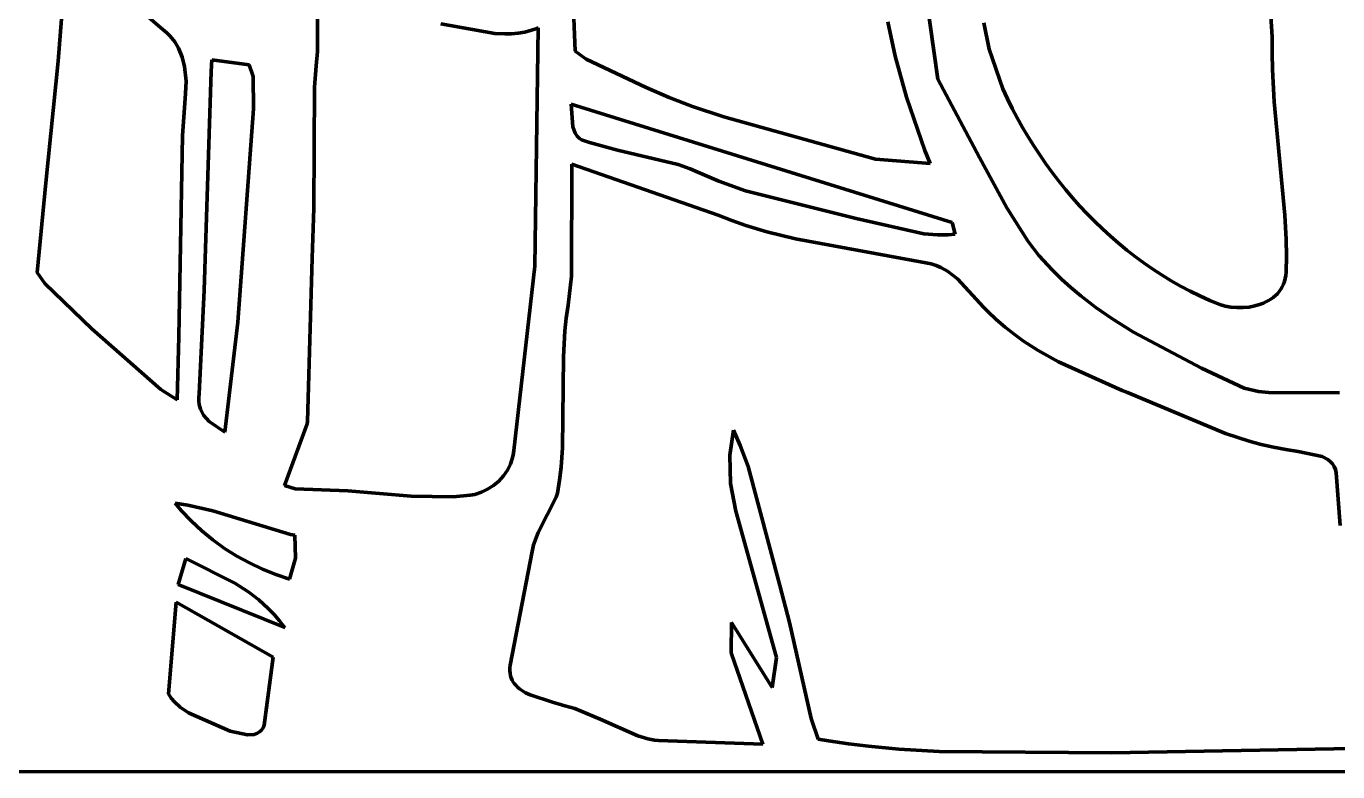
# Model space of a CAD drawing. Header units: millimetres. Extents: x 0 to 10.1, y 0 to 14.2.
# Drawn here: x 2.887 to 5.44, y 0 to 1.452 of the extents above; entities that cross this region are included whole.
import ezdxf

# ---------------------------------------------------------------- set-up
doc = ezdxf.new("R2010")
doc.units = ezdxf.units.MM
doc.layers.add('color#010101ff', color=7, linetype='CONTINUOUS', lineweight=100)
doc.layers.add('color#ffffffff', color=7, linetype='CONTINUOUS', lineweight=100)

msp = doc.modelspace()

# ---------------------------------------------------------------- linework, layer by layer
at = {"layer": 'color#010101ff'}
for p, q in [((3.4545, 1.6132), (3.4542, 1.4023)), ((2.9669, 1.6054), (2.9494, 1.3836)), ((3.1534, 1.4453), (2.9669, 1.6054)), ((3.9489, 1.571), (3.9556, 1.403)), ((4.638, 1.5144), (4.6617, 1.3485)), ((3.7992, 1.4377), (3.6944, 1.4565)), ((4.5783, 1.393), (4.5638, 1.46)), ((4.7613, 1.4072), (4.7506, 1.4585)), ((5.3095, 1.471), (5.3122, 1.4308)), ((3.1609, 1.439), (3.1534, 1.4453)), ((3.1677, 1.4321), (3.1609, 1.439)), ((3.1765, 1.4209), (3.1677, 1.4321)), ((3.8189, 1.4365), (3.7992, 1.4377)), ((3.8319, 1.4367), (3.8189, 1.4365)), ((3.845, 1.4379), (3.8319, 1.4367)), ((3.8579, 1.4401), (3.845, 1.4379)), ((3.8644, 1.4417), (3.8579, 1.4401)), ((3.8708, 1.4436), (3.8644, 1.4417)), ((3.8772, 1.4459), (3.8708, 1.4436)), ((3.8835, 1.4485), (3.8772, 1.4459)), ((3.8773, 0.9845), (3.8835, 1.4485)), ((5.3122, 1.4308), (5.3118, 1.3991)), ((3.1836, 1.4088), (3.1765, 1.4209)), ((3.1909, 1.3914), (3.1836, 1.4088)), ((4.7881, 1.3294), (4.7613, 1.4072)), ((2.9494, 1.3836), (2.9252, 1.1465)), ((3.1956, 1.3729), (3.1909, 1.3914)), ((3.2486, 1.386), (3.2471, 1.3636)), ((3.321, 1.3766), (3.2486, 1.386)), ((3.4542, 1.4023), (3.4513, 1.3747)), ((3.9556, 1.403), (3.9772, 1.3872)), ((3.9772, 1.3872), (4.0941, 1.3323)), ((4.6004, 1.3135), (4.5783, 1.393)), ((5.3118, 1.3991), (5.3124, 1.3674)), ((3.1984, 1.3443), (3.1956, 1.3729)), ((3.2471, 1.3636), (3.2333, 0.9375)), ((3.3291, 1.354), (3.321, 1.3766)), ((3.3299, 1.2909), (3.3291, 1.354)), ((3.4513, 1.3747), (3.4482, 1.3332)), ((5.3124, 1.3674), (5.316, 1.3043)), ((3.1972, 1.3204), (3.1984, 1.3443)), ((3.4482, 1.3332), (3.4469, 1.0974)), ((4.0941, 1.3323), (4.1089, 1.3256)), ((4.6617, 1.3485), (4.7422, 1.1963)), ((4.797, 1.3104), (4.7881, 1.3294)), ((3.1913, 1.2383), (3.1972, 1.3204)), ((4.1089, 1.3256), (4.1386, 1.3129)), ((4.1386, 1.3129), (4.1838, 1.2955)), ((4.6362, 1.2097), (4.6004, 1.3135)), ((4.8063, 1.2916), (4.797, 1.3104)), ((5.316, 1.3043), (5.3365, 1.0834)), ((3.2994, 0.8752), (3.3299, 1.2909)), ((3.9481, 1.3), (3.9513, 1.2554)), ((4.6891, 1.0694), (3.9481, 1.3)), ((4.1838, 1.2955), (4.2449, 1.2749)), ((4.8161, 1.273), (4.8063, 1.2916)), ((3.9513, 1.2554), (3.9553, 1.2436)), ((4.2449, 1.2749), (4.5404, 1.1929)), ((4.8263, 1.2546), (4.8161, 1.273)), ((4.8369, 1.2364), (4.8263, 1.2546)), ((3.1842, 0.8473), (3.1913, 1.2383)), ((3.9553, 1.2436), (3.9596, 1.2374)), ((3.9596, 1.2374), (3.9634, 1.2338)), ((3.9634, 1.2338), (3.9681, 1.2306)), ((3.9681, 1.2306), (3.9834, 1.2252)), ((3.9834, 1.2252), (4.0381, 1.2106)), ((4.848, 1.2186), (4.8369, 1.2364)), ((4.0381, 1.2106), (4.1563, 1.1825)), ((4.6462, 1.1841), (4.6362, 1.2097)), ((4.8596, 1.2009), (4.848, 1.2186)), ((4.8715, 1.1836), (4.8596, 1.2009)), ((3.9494, 1.1828), (3.9482, 0.965)), ((4.2339, 1.0835), (3.9494, 1.1828)), ((4.1563, 1.1825), (4.1792, 1.1741)), ((4.1792, 1.1741), (4.1941, 1.1675)), ((4.5404, 1.1929), (4.6462, 1.1841)), ((4.7422, 1.1963), (4.7959, 1.0981)), ((4.8839, 1.1666), (4.8715, 1.1836)), ((4.1941, 1.1675), (4.2349, 1.1498)), ((4.2349, 1.1498), (4.2871, 1.1308)), ((4.8967, 1.1498), (4.8839, 1.1666)), ((4.9099, 1.1334), (4.8967, 1.1498)), ((2.9252, 1.1465), (2.9086, 0.9724)), ((4.2871, 1.1308), (4.5026, 1.077)), ((4.9234, 1.1174), (4.9099, 1.1334)), ((4.7959, 1.0981), (4.837, 1.0325)), ((4.9374, 1.1017), (4.9234, 1.1174)), ((4.9518, 1.0863), (4.9374, 1.1017)), ((3.4469, 1.0974), (3.4439, 1.0003)), ((4.2607, 1.0731), (4.2339, 1.0835)), ((4.2878, 1.0638), (4.2607, 1.0731)), ((4.5026, 1.077), (4.6343, 1.0477)), ((4.9666, 1.0714), (4.9518, 1.0863)), ((5.3365, 1.0834), (5.339, 1.0361)), ((4.3289, 1.0514), (4.2878, 1.0638)), ((4.3844, 1.0376), (4.3289, 1.0514)), ((4.6343, 1.0477), (4.661, 1.0455)), ((4.6813, 1.0457), (4.6949, 1.047)), ((4.6949, 1.047), (4.6891, 1.0694)), ((4.9817, 1.0568), (4.9666, 1.0714)), ((4.9972, 1.0427), (4.9817, 1.0568)), ((4.6381, 0.9911), (4.3844, 1.0376)), ((4.661, 1.0455), (4.6813, 1.0457)), ((4.837, 1.0325), (4.8581, 1.0054)), ((5.0131, 1.0289), (4.9972, 1.0427)), ((5.0293, 1.0156), (5.0131, 1.0289)), ((5.339, 1.0361), (5.3396, 1.0044)), ((3.4439, 1.0003), (3.4348, 0.6819)), ((4.8581, 1.0054), (4.8755, 0.9862)), ((5.0459, 1.0028), (5.0293, 1.0156)), ((5.0628, 0.9904), (5.0459, 1.0028)), ((5.3396, 1.0044), (5.3392, 0.9728)), ((2.9086, 0.9724), (2.9234, 0.9505)), ((3.836, 0.6255), (3.8773, 0.9845)), ((4.6483, 0.9889), (4.6381, 0.9911)), ((4.658, 0.9859), (4.6483, 0.9889)), ((4.6671, 0.9819), (4.658, 0.9859)), ((4.68, 0.9746), (4.6671, 0.9819)), ((4.6995, 0.9595), (4.68, 0.9746)), ((4.8755, 0.9862), (4.8841, 0.977)), ((4.8841, 0.977), (4.9019, 0.9594)), ((5.0801, 0.9785), (5.0628, 0.9904)), ((5.0977, 0.9671), (5.0801, 0.9785)), ((5.3392, 0.9728), (5.3387, 0.9664)), ((2.9234, 0.9505), (3.0147, 0.8623)), ((3.9482, 0.965), (3.9419, 0.9085)), ((4.7508, 0.9042), (4.6995, 0.9595)), ((4.9019, 0.9594), (4.9203, 0.9426)), ((5.1156, 0.9561), (5.0977, 0.9671)), ((5.1339, 0.9458), (5.1156, 0.9561)), ((5.1525, 0.9359), (5.1339, 0.9458)), ((5.3341, 0.9492), (5.3317, 0.9441)), ((5.3361, 0.9546), (5.3341, 0.9492)), ((5.3376, 0.9603), (5.3361, 0.9546)), ((5.3387, 0.9664), (5.3376, 0.9603)), ((3.2333, 0.9375), (3.2239, 0.7358)), ((4.9203, 0.9426), (4.9394, 0.9265)), ((4.9394, 0.9265), (4.9691, 0.9037)), ((5.1713, 0.9266), (5.1525, 0.9359)), ((5.1905, 0.9178), (5.1713, 0.9266)), ((5.3096, 0.9203), (5.3049, 0.9174)), ((5.3141, 0.9235), (5.3096, 0.9203)), ((5.3183, 0.927), (5.3141, 0.9235)), ((5.3221, 0.9308), (5.3183, 0.927)), ((5.3257, 0.935), (5.3221, 0.9308)), ((5.3289, 0.9394), (5.3257, 0.935)), ((5.3317, 0.9441), (5.3289, 0.9394)), ((3.9419, 0.9085), (3.9383, 0.8834)), ((4.7587, 0.896), (4.7508, 0.9042)), ((4.7751, 0.8804), (4.7587, 0.896)), ((4.9691, 0.9037), (4.9998, 0.8824)), ((5.21, 0.9097), (5.1905, 0.9178)), ((5.2207, 0.9068), (5.21, 0.9097)), ((5.2319, 0.9048), (5.2207, 0.9068)), ((5.2435, 0.9038), (5.2319, 0.9048)), ((5.2553, 0.9038), (5.2435, 0.9038)), ((5.267, 0.9049), (5.2553, 0.9038)), ((5.2785, 0.9071), (5.267, 0.9049)), ((5.2896, 0.9103), (5.2785, 0.9071)), ((5.2949, 0.9124), (5.2896, 0.9103)), ((5.3, 0.9147), (5.2949, 0.9124)), ((5.3049, 0.9174), (5.3, 0.9147)), ((3.2736, 0.6613), (3.2994, 0.8752)), ((3.9383, 0.8834), (3.9358, 0.8582)), ((4.7923, 0.8656), (4.7751, 0.8804)), ((4.9998, 0.8824), (5.0422, 0.8559)), ((3.0147, 0.8623), (3.1495, 0.7443)), ((3.1808, 0.7239), (3.1842, 0.8473)), ((3.9358, 0.8582), (3.9331, 0.8077)), ((4.81, 0.8518), (4.7923, 0.8656)), ((4.8283, 0.8387), (4.81, 0.8518)), ((5.0422, 0.8559), (5.1746, 0.7857)), ((4.8568, 0.8205), (4.8283, 0.8387)), ((4.8962, 0.7984), (4.8568, 0.8205)), ((3.9331, 0.8077), (3.9311, 0.6306)), ((5.0199, 0.7425), (4.8962, 0.7984)), ((5.1746, 0.7857), (5.2578, 0.7472)), ((3.1495, 0.7443), (3.1808, 0.7239)), ((5.0303, 0.7382), (5.0199, 0.7425)), ((5.2578, 0.7472), (5.2857, 0.7401)), ((3.2239, 0.7358), (3.2229, 0.7286)), ((3.2229, 0.7286), (3.2229, 0.7217)), ((3.2229, 0.7217), (3.2238, 0.7151)), ((3.2238, 0.7151), (3.2265, 0.7057)), ((5.2213, 0.6589), (5.0303, 0.7382)), ((5.2857, 0.7401), (5.3051, 0.7383)), ((5.3051, 0.7383), (5.4428, 0.7375)), ((3.2265, 0.7057), (3.2325, 0.6944)), ((3.2325, 0.6944), (3.2431, 0.682)), ((3.2431, 0.682), (3.2736, 0.6613)), ((3.434, 0.6774), (3.3897, 0.5575)), ((3.4348, 0.6819), (3.434, 0.6774)), ((4.2563, 0.6162), (4.2638, 0.6651)), ((4.2638, 0.6651), (4.2769, 0.6351)), ((5.2674, 0.6437), (5.2213, 0.6589)), ((5.2908, 0.6373), (5.2674, 0.6437)), ((3.8326, 0.6076), (3.8347, 0.6164)), ((3.8347, 0.6164), (3.836, 0.6255)), ((3.9311, 0.6306), (3.9283, 0.5928)), ((4.2576, 0.5614), (4.2563, 0.6162)), ((4.2769, 0.6351), (4.292, 0.5942)), ((5.3144, 0.6317), (5.2908, 0.6373)), ((5.3384, 0.6272), (5.3144, 0.6317)), ((5.3626, 0.6237), (5.3384, 0.6272)), ((5.4095, 0.6138), (5.3626, 0.6237)), ((5.4205, 0.6079), (5.4095, 0.6138)), ((3.816, 0.5761), (3.8236, 0.5871)), ((3.8236, 0.5871), (3.8296, 0.5991)), ((3.8296, 0.5991), (3.8326, 0.6076)), ((3.9283, 0.5928), (3.9252, 0.5676)), ((4.292, 0.5942), (4.354, 0.3626)), ((5.4252, 0.6041), (5.4205, 0.6079)), ((5.4293, 0.5997), (5.4252, 0.6041)), ((5.4326, 0.5945), (5.4293, 0.5997)), ((5.4351, 0.5886), (5.4326, 0.5945)), ((5.436, 0.5853), (5.4351, 0.5886)), ((3.7966, 0.5574), (3.8069, 0.5661)), ((3.8069, 0.5661), (3.816, 0.5761)), ((3.9252, 0.5676), (3.921, 0.5426)), ((5.4366, 0.5818), (5.436, 0.5853)), ((5.4446, 0.4793), (5.4366, 0.5818)), ((3.3897, 0.5575), (3.4104, 0.5512)), ((3.4104, 0.5512), (3.513, 0.5467)), ((3.513, 0.5467), (3.6363, 0.5368)), ((3.6363, 0.5368), (3.7185, 0.5353)), ((3.7185, 0.5353), (3.7513, 0.5383)), ((3.7513, 0.5383), (3.7602, 0.5401)), ((3.7602, 0.5401), (3.7731, 0.5443)), ((3.7731, 0.5443), (3.7853, 0.5501)), ((3.7853, 0.5501), (3.7966, 0.5574)), ((3.921, 0.5426), (3.9185, 0.5344)), ((4.2685, 0.5075), (4.2576, 0.5614)), ((3.177, 0.5228), (3.1891, 0.5087)), ((3.2018, 0.5193), (3.177, 0.5228)), ((3.2503, 0.508), (3.2018, 0.5193)), ((3.9185, 0.5344), (3.8834, 0.4659)), ((3.1891, 0.5087), (3.2084, 0.4884)), ((3.2084, 0.4884), (3.2289, 0.4693)), ((3.4018, 0.4622), (3.2503, 0.508)), ((4.3474, 0.2226), (4.2685, 0.5075)), ((3.2289, 0.4693), (3.2506, 0.4515)), ((3.4099, 0.4604), (3.4018, 0.4622)), ((3.4116, 0.4157), (3.4099, 0.4604)), ((3.8834, 0.4659), (3.8744, 0.4419)), ((3.2506, 0.4515), (3.2733, 0.435)), ((3.2733, 0.435), (3.297, 0.42)), ((3.8744, 0.4419), (3.8719, 0.4291)), ((3.1979, 0.4155), (3.183, 0.3646)), ((3.2932, 0.3675), (3.1979, 0.4155)), ((3.297, 0.42), (3.3216, 0.4065)), ((3.3994, 0.3753), (3.4116, 0.4157)), ((3.8719, 0.4291), (3.8294, 0.2078)), ((3.3216, 0.4065), (3.3469, 0.3944)), ((3.3469, 0.3944), (3.3729, 0.384)), ((3.3729, 0.384), (3.3994, 0.3753)), ((3.183, 0.3646), (3.3904, 0.2807)), ((3.3206, 0.3495), (3.2932, 0.3675)), ((4.354, 0.3626), (4.3725, 0.2904)), ((3.3401, 0.3346), (3.3206, 0.3495)), ((3.3583, 0.3182), (3.3401, 0.3346)), ((3.1793, 0.3304), (3.164, 0.1518)), ((3.3677, 0.2231), (3.1793, 0.3304)), ((3.3697, 0.3065), (3.3583, 0.3182)), ((3.3804, 0.294), (3.3697, 0.3065)), ((3.3904, 0.2807), (3.3804, 0.294)), ((4.259, 0.232), (4.26, 0.2908)), ((4.26, 0.2908), (4.339, 0.164)), ((4.3725, 0.2904), (4.4152, 0.1038)), ((4.2599, 0.2299), (4.259, 0.232)), ((4.3211, 0.0537), (4.2599, 0.2299)), ((3.3505, 0.0906), (3.3677, 0.2231)), ((3.8294, 0.2078), (3.8287, 0.2022)), ((4.339, 0.164), (4.3474, 0.2226)), ((3.8287, 0.2022), (3.8286, 0.1968)), ((3.8286, 0.1968), (3.829, 0.1918)), ((3.829, 0.1918), (3.8298, 0.1871)), ((3.8298, 0.1871), (3.8312, 0.1827)), ((3.8312, 0.1827), (3.8329, 0.1786)), ((3.8329, 0.1786), (3.8351, 0.1747)), ((3.8351, 0.1747), (3.8376, 0.1711)), ((3.8376, 0.1711), (3.8405, 0.1677)), ((3.8405, 0.1677), (3.8437, 0.1646)), ((3.8437, 0.1646), (3.8471, 0.1616)), ((3.8471, 0.1616), (3.8509, 0.1589)), ((3.8509, 0.1589), (3.8591, 0.1539)), ((3.8591, 0.1539), (3.868, 0.1496)), ((3.164, 0.1518), (3.1697, 0.1436)), ((3.1697, 0.1436), (3.1761, 0.136)), ((3.1761, 0.136), (3.1868, 0.1261)), ((3.868, 0.1496), (3.9114, 0.1354)), ((3.9114, 0.1354), (3.9289, 0.1301)), ((3.9289, 0.1301), (3.9355, 0.1287)), ((3.9355, 0.1287), (3.9549, 0.1231)), ((3.1868, 0.1261), (3.2028, 0.1148)), ((3.2028, 0.1148), (3.2844, 0.0792)), ((3.9549, 0.1231), (4.0042, 0.1022)), ((4.0042, 0.1022), (4.0777, 0.0697)), ((4.4152, 0.1038), (4.4288, 0.0633)), ((3.2844, 0.0792), (3.3177, 0.0717)), ((3.3376, 0.0753), (3.3416, 0.0778)), ((3.3416, 0.0778), (3.3452, 0.0812)), ((3.3452, 0.0812), (3.3482, 0.0854)), ((3.3482, 0.0854), (3.3505, 0.0906)), ((3.3177, 0.0717), (3.3306, 0.0728)), ((3.3306, 0.0728), (3.3376, 0.0753)), ((4.0777, 0.0697), (4.097, 0.0643)), ((4.097, 0.0643), (4.1103, 0.0618)), ((4.1103, 0.0618), (4.1175, 0.0606)), ((4.1175, 0.0606), (4.3211, 0.0537)), ((4.4288, 0.0633), (4.4483, 0.0601)), ((4.4483, 0.0601), (4.4873, 0.0544)), ((4.4873, 0.0544), (4.5264, 0.0497)), ((4.5264, 0.0497), (4.5852, 0.0443)), ((4.5852, 0.0443), (4.6639, 0.0397)), ((4.6639, 0.0397), (4.9993, 0.0366)), ((4.9993, 0.0366), (5.6948, 0.0498)), ((8.0956, 0), (2.7683, 0))]:
    msp.add_line(p, q, dxfattribs=at)
at = {"layer": 'color#ffffffff'}
for p, q in [((3.4542, 1.4023), (3.4545, 1.6132)), ((2.9494, 1.3836), (2.9669, 1.6054)), ((2.9669, 1.6054), (3.1534, 1.4453)), ((3.9556, 1.403), (3.9489, 1.571)), ((4.6617, 1.3485), (4.638, 1.5144)), ((3.6944, 1.4565), (3.7992, 1.4377)), ((4.5638, 1.46), (4.5783, 1.393)), ((4.7506, 1.4585), (4.7613, 1.4072)), ((5.3122, 1.4308), (5.3095, 1.471)), ((3.1534, 1.4453), (3.1609, 1.439)), ((3.1609, 1.439), (3.1677, 1.4321)), ((3.1677, 1.4321), (3.1765, 1.4209)), ((3.7992, 1.4377), (3.8189, 1.4365)), ((3.8189, 1.4365), (3.8319, 1.4367)), ((3.8319, 1.4367), (3.845, 1.4379)), ((3.845, 1.4379), (3.8579, 1.4401)), ((3.8579, 1.4401), (3.8644, 1.4417)), ((3.8644, 1.4417), (3.8708, 1.4436)), ((3.8708, 1.4436), (3.8772, 1.4459)), ((3.8772, 1.4459), (3.8835, 1.4485)), ((3.8835, 1.4485), (3.8773, 0.9845)), ((5.3118, 1.3991), (5.3122, 1.4308)), ((3.1765, 1.4209), (3.1836, 1.4088)), ((3.1836, 1.4088), (3.1909, 1.3914)), ((4.7613, 1.4072), (4.7881, 1.3294)), ((2.9252, 1.1465), (2.9494, 1.3836)), ((3.1909, 1.3914), (3.1956, 1.3729)), ((3.2471, 1.3636), (3.2486, 1.386)), ((3.2486, 1.386), (3.321, 1.3766)), ((3.4513, 1.3747), (3.4542, 1.4023)), ((3.9772, 1.3872), (3.9556, 1.403)), ((4.0941, 1.3323), (3.9772, 1.3872)), ((4.5783, 1.393), (4.6004, 1.3135)), ((5.3124, 1.3674), (5.3118, 1.3991)), ((3.1956, 1.3729), (3.1984, 1.3443)), ((3.2333, 0.9375), (3.2471, 1.3636)), ((3.321, 1.3766), (3.3291, 1.354)), ((3.3291, 1.354), (3.3299, 1.2909)), ((3.4482, 1.3332), (3.4513, 1.3747)), ((5.316, 1.3043), (5.3124, 1.3674)), ((3.1984, 1.3443), (3.1972, 1.3204)), ((3.4469, 1.0974), (3.4482, 1.3332)), ((4.1089, 1.3256), (4.0941, 1.3323)), ((4.7422, 1.1963), (4.6617, 1.3485)), ((4.7881, 1.3294), (4.797, 1.3104)), ((3.1972, 1.3204), (3.1913, 1.2383)), ((4.1386, 1.3129), (4.1089, 1.3256)), ((4.1838, 1.2955), (4.1386, 1.3129)), ((4.6004, 1.3135), (4.6362, 1.2097)), ((4.797, 1.3104), (4.8063, 1.2916)), ((5.3365, 1.0834), (5.316, 1.3043)), ((3.3299, 1.2909), (3.2994, 0.8752)), ((3.9481, 1.3), (4.6891, 1.0694)), ((3.9513, 1.2554), (3.9481, 1.3)), ((4.2449, 1.2749), (4.1838, 1.2955)), ((4.8063, 1.2916), (4.8161, 1.273)), ((3.9553, 1.2436), (3.9513, 1.2554)), ((4.5404, 1.1929), (4.2449, 1.2749)), ((4.8161, 1.273), (4.8263, 1.2546)), ((4.8263, 1.2546), (4.8369, 1.2364)), ((3.1913, 1.2383), (3.1842, 0.8473)), ((3.9596, 1.2374), (3.9553, 1.2436)), ((3.9634, 1.2338), (3.9596, 1.2374)), ((3.9681, 1.2306), (3.9634, 1.2338)), ((3.9834, 1.2252), (3.9681, 1.2306)), ((4.0381, 1.2106), (3.9834, 1.2252)), ((4.8369, 1.2364), (4.848, 1.2186)), ((4.1563, 1.1825), (4.0381, 1.2106)), ((4.6362, 1.2097), (4.6462, 1.1841)), ((4.848, 1.2186), (4.8596, 1.2009)), ((4.8596, 1.2009), (4.8715, 1.1836)), ((3.9482, 0.965), (3.9494, 1.1828)), ((3.9494, 1.1828), (4.2339, 1.0835)), ((4.1792, 1.1741), (4.1563, 1.1825)), ((4.1941, 1.1675), (4.1792, 1.1741)), ((4.6462, 1.1841), (4.5404, 1.1929)), ((4.7959, 1.0981), (4.7422, 1.1963)), ((4.8715, 1.1836), (4.8839, 1.1666)), ((4.2349, 1.1498), (4.1941, 1.1675)), ((4.2871, 1.1308), (4.2349, 1.1498)), ((4.8839, 1.1666), (4.8967, 1.1498)), ((4.8967, 1.1498), (4.9099, 1.1334)), ((2.9086, 0.9724), (2.9252, 1.1465)), ((4.5026, 1.077), (4.2871, 1.1308)), ((4.9099, 1.1334), (4.9234, 1.1174)), ((4.837, 1.0325), (4.7959, 1.0981)), ((4.9234, 1.1174), (4.9374, 1.1017)), ((4.9374, 1.1017), (4.9518, 1.0863)), ((3.4439, 1.0003), (3.4469, 1.0974)), ((4.2339, 1.0835), (4.2607, 1.0731)), ((4.2607, 1.0731), (4.2878, 1.0638)), ((4.6343, 1.0477), (4.5026, 1.077)), ((4.9518, 1.0863), (4.9666, 1.0714)), ((5.339, 1.0361), (5.3365, 1.0834)), ((4.2878, 1.0638), (4.3289, 1.0514)), ((4.3289, 1.0514), (4.3844, 1.0376)), ((4.661, 1.0455), (4.6343, 1.0477)), ((4.6949, 1.047), (4.6813, 1.0457)), ((4.6891, 1.0694), (4.6949, 1.047)), ((4.9666, 1.0714), (4.9817, 1.0568)), ((4.9817, 1.0568), (4.9972, 1.0427)), ((4.3844, 1.0376), (4.6381, 0.9911)), ((4.6813, 1.0457), (4.661, 1.0455)), ((4.8581, 1.0054), (4.837, 1.0325)), ((4.9972, 1.0427), (5.0131, 1.0289)), ((5.0131, 1.0289), (5.0293, 1.0156)), ((5.3396, 1.0044), (5.339, 1.0361)), ((3.4348, 0.6819), (3.4439, 1.0003)), ((4.8755, 0.9862), (4.8581, 1.0054)), ((5.0293, 1.0156), (5.0459, 1.0028)), ((5.0459, 1.0028), (5.0628, 0.9904)), ((5.3392, 0.9728), (5.3396, 1.0044)), ((2.9234, 0.9505), (2.9086, 0.9724)), ((3.8773, 0.9845), (3.836, 0.6255)), ((4.6381, 0.9911), (4.6483, 0.9889)), ((4.6483, 0.9889), (4.658, 0.9859)), ((4.658, 0.9859), (4.6671, 0.9819)), ((4.6671, 0.9819), (4.68, 0.9746)), ((4.68, 0.9746), (4.6995, 0.9595)), ((4.8841, 0.977), (4.8755, 0.9862)), ((4.9019, 0.9594), (4.8841, 0.977)), ((5.0628, 0.9904), (5.0801, 0.9785)), ((5.0801, 0.9785), (5.0977, 0.9671)), ((5.3387, 0.9664), (5.3392, 0.9728)), ((3.0147, 0.8623), (2.9234, 0.9505)), ((3.9419, 0.9085), (3.9482, 0.965)), ((4.6995, 0.9595), (4.7508, 0.9042)), ((4.9203, 0.9426), (4.9019, 0.9594)), ((5.0977, 0.9671), (5.1156, 0.9561)), ((5.1156, 0.9561), (5.1339, 0.9458)), ((5.1339, 0.9458), (5.1525, 0.9359)), ((5.3317, 0.9441), (5.3341, 0.9492)), ((5.3341, 0.9492), (5.3361, 0.9546)), ((5.3361, 0.9546), (5.3376, 0.9603)), ((5.3376, 0.9603), (5.3387, 0.9664)), ((3.2239, 0.7358), (3.2333, 0.9375)), ((4.9394, 0.9265), (4.9203, 0.9426)), ((4.9691, 0.9037), (4.9394, 0.9265)), ((5.1525, 0.9359), (5.1713, 0.9266)), ((5.1713, 0.9266), (5.1905, 0.9178)), ((5.3049, 0.9174), (5.3096, 0.9203)), ((5.3096, 0.9203), (5.3141, 0.9235)), ((5.3141, 0.9235), (5.3183, 0.927)), ((5.3183, 0.927), (5.3221, 0.9308)), ((5.3221, 0.9308), (5.3257, 0.935)), ((5.3257, 0.935), (5.3289, 0.9394)), ((5.3289, 0.9394), (5.3317, 0.9441)), ((3.9383, 0.8834), (3.9419, 0.9085)), ((4.7508, 0.9042), (4.7587, 0.896)), ((4.7587, 0.896), (4.7751, 0.8804)), ((4.9998, 0.8824), (4.9691, 0.9037)), ((5.1905, 0.9178), (5.21, 0.9097)), ((5.21, 0.9097), (5.2207, 0.9068)), ((5.2207, 0.9068), (5.2319, 0.9048)), ((5.2319, 0.9048), (5.2435, 0.9038)), ((5.2435, 0.9038), (5.2553, 0.9038)), ((5.2553, 0.9038), (5.267, 0.9049)), ((5.267, 0.9049), (5.2785, 0.9071)), ((5.2785, 0.9071), (5.2896, 0.9103)), ((5.2896, 0.9103), (5.2949, 0.9124)), ((5.2949, 0.9124), (5.3, 0.9147)), ((5.3, 0.9147), (5.3049, 0.9174)), ((3.2994, 0.8752), (3.2736, 0.6613)), ((3.9358, 0.8582), (3.9383, 0.8834)), ((4.7751, 0.8804), (4.7923, 0.8656)), ((5.0422, 0.8559), (4.9998, 0.8824)), ((3.1495, 0.7443), (3.0147, 0.8623)), ((3.1842, 0.8473), (3.1808, 0.7239)), ((3.9331, 0.8077), (3.9358, 0.8582)), ((4.7923, 0.8656), (4.81, 0.8518)), ((4.81, 0.8518), (4.8283, 0.8387)), ((5.1746, 0.7857), (5.0422, 0.8559)), ((4.8283, 0.8387), (4.8568, 0.8205)), ((4.8568, 0.8205), (4.8962, 0.7984)), ((3.9311, 0.6306), (3.9331, 0.8077)), ((4.8962, 0.7984), (5.0199, 0.7425)), ((5.2578, 0.7472), (5.1746, 0.7857)), ((3.1808, 0.7239), (3.1495, 0.7443)), ((5.0199, 0.7425), (5.0303, 0.7382)), ((5.2857, 0.7401), (5.2578, 0.7472)), ((3.2229, 0.7286), (3.2239, 0.7358)), ((3.2229, 0.7217), (3.2229, 0.7286)), ((3.2238, 0.7151), (3.2229, 0.7217)), ((3.2265, 0.7057), (3.2238, 0.7151)), ((5.0303, 0.7382), (5.2213, 0.6589)), ((5.3051, 0.7383), (5.2857, 0.7401)), ((5.4428, 0.7375), (5.3051, 0.7383)), ((3.2325, 0.6944), (3.2265, 0.7057)), ((3.2431, 0.682), (3.2325, 0.6944)), ((3.2736, 0.6613), (3.2431, 0.682)), ((3.3897, 0.5575), (3.434, 0.6774)), ((3.434, 0.6774), (3.4348, 0.6819)), ((4.2638, 0.6651), (4.2563, 0.6162)), ((4.2769, 0.6351), (4.2638, 0.6651)), ((5.2213, 0.6589), (5.2674, 0.6437)), ((5.2674, 0.6437), (5.2908, 0.6373)), ((3.8347, 0.6164), (3.8326, 0.6076)), ((3.836, 0.6255), (3.8347, 0.6164)), ((3.9283, 0.5928), (3.9311, 0.6306)), ((4.2563, 0.6162), (4.2576, 0.5614)), ((4.292, 0.5942), (4.2769, 0.6351)), ((5.2908, 0.6373), (5.3144, 0.6317)), ((5.3144, 0.6317), (5.3384, 0.6272)), ((5.3384, 0.6272), (5.3626, 0.6237)), ((5.3626, 0.6237), (5.4095, 0.6138)), ((5.4095, 0.6138), (5.4205, 0.6079)), ((3.8236, 0.5871), (3.816, 0.5761)), ((3.8296, 0.5991), (3.8236, 0.5871)), ((3.8326, 0.6076), (3.8296, 0.5991)), ((3.9252, 0.5676), (3.9283, 0.5928)), ((4.354, 0.3626), (4.292, 0.5942)), ((5.4205, 0.6079), (5.4252, 0.6041)), ((5.4252, 0.6041), (5.4293, 0.5997)), ((5.4293, 0.5997), (5.4326, 0.5945)), ((5.4326, 0.5945), (5.4351, 0.5886)), ((5.4351, 0.5886), (5.436, 0.5853)), ((3.8069, 0.5661), (3.7966, 0.5574)), ((3.816, 0.5761), (3.8069, 0.5661)), ((3.921, 0.5426), (3.9252, 0.5676)), ((5.436, 0.5853), (5.4366, 0.5818)), ((5.4366, 0.5818), (5.4446, 0.4793)), ((3.4104, 0.5512), (3.3897, 0.5575)), ((3.513, 0.5467), (3.4104, 0.5512)), ((3.6363, 0.5368), (3.513, 0.5467)), ((3.7185, 0.5353), (3.6363, 0.5368)), ((3.7513, 0.5383), (3.7185, 0.5353)), ((3.7602, 0.5401), (3.7513, 0.5383)), ((3.7731, 0.5443), (3.7602, 0.5401)), ((3.7853, 0.5501), (3.7731, 0.5443)), ((3.7966, 0.5574), (3.7853, 0.5501)), ((3.9185, 0.5344), (3.921, 0.5426)), ((4.2576, 0.5614), (4.2685, 0.5075)), ((3.177, 0.5228), (3.2018, 0.5193)), ((3.1891, 0.5087), (3.177, 0.5228)), ((3.2018, 0.5193), (3.2503, 0.508)), ((3.8834, 0.4659), (3.9185, 0.5344)), ((3.2084, 0.4884), (3.1891, 0.5087)), ((3.2289, 0.4693), (3.2084, 0.4884)), ((3.2503, 0.508), (3.4018, 0.4622)), ((4.2685, 0.5075), (4.3474, 0.2226)), ((3.2506, 0.4515), (3.2289, 0.4693)), ((3.4018, 0.4622), (3.4099, 0.4604)), ((3.4099, 0.4604), (3.4116, 0.4157)), ((3.8744, 0.4419), (3.8834, 0.4659)), ((3.2733, 0.435), (3.2506, 0.4515)), ((3.297, 0.42), (3.2733, 0.435)), ((3.8719, 0.4291), (3.8744, 0.4419)), ((3.183, 0.3646), (3.1979, 0.4155)), ((3.1979, 0.4155), (3.2932, 0.3675)), ((3.3216, 0.4065), (3.297, 0.42)), ((3.4116, 0.4157), (3.3994, 0.3753)), ((3.8294, 0.2078), (3.8719, 0.4291)), ((3.3469, 0.3944), (3.3216, 0.4065)), ((3.3729, 0.384), (3.3469, 0.3944)), ((3.3994, 0.3753), (3.3729, 0.384)), ((3.3904, 0.2807), (3.183, 0.3646)), ((3.2932, 0.3675), (3.3206, 0.3495)), ((4.3725, 0.2904), (4.354, 0.3626)), ((3.3206, 0.3495), (3.3401, 0.3346)), ((3.3401, 0.3346), (3.3583, 0.3182)), ((3.164, 0.1518), (3.1793, 0.3304)), ((3.1793, 0.3304), (3.3677, 0.2231)), ((3.3583, 0.3182), (3.3697, 0.3065)), ((3.3697, 0.3065), (3.3804, 0.294)), ((3.3804, 0.294), (3.3904, 0.2807)), ((4.26, 0.2908), (4.259, 0.232)), ((4.339, 0.164), (4.26, 0.2908)), ((4.4152, 0.1038), (4.3725, 0.2904)), ((4.259, 0.232), (4.2599, 0.2299)), ((4.2599, 0.2299), (4.3211, 0.0537)), ((3.3677, 0.2231), (3.3505, 0.0906)), ((3.8287, 0.2022), (3.8294, 0.2078)), ((4.3474, 0.2226), (4.339, 0.164)), ((3.8286, 0.1968), (3.8287, 0.2022)), ((3.829, 0.1918), (3.8286, 0.1968)), ((3.8298, 0.1871), (3.829, 0.1918)), ((3.8312, 0.1827), (3.8298, 0.1871)), ((3.8329, 0.1786), (3.8312, 0.1827)), ((3.8351, 0.1747), (3.8329, 0.1786)), ((3.8376, 0.1711), (3.8351, 0.1747)), ((3.8405, 0.1677), (3.8376, 0.1711)), ((3.8437, 0.1646), (3.8405, 0.1677)), ((3.8471, 0.1616), (3.8437, 0.1646)), ((3.8509, 0.1589), (3.8471, 0.1616)), ((3.8591, 0.1539), (3.8509, 0.1589)), ((3.868, 0.1496), (3.8591, 0.1539)), ((3.1697, 0.1436), (3.164, 0.1518)), ((3.1761, 0.136), (3.1697, 0.1436)), ((3.1868, 0.1261), (3.1761, 0.136)), ((3.9114, 0.1354), (3.868, 0.1496)), ((3.9289, 0.1301), (3.9114, 0.1354)), ((3.9355, 0.1287), (3.9289, 0.1301)), ((3.9549, 0.1231), (3.9355, 0.1287)), ((3.2028, 0.1148), (3.1868, 0.1261)), ((3.2844, 0.0792), (3.2028, 0.1148)), ((4.0042, 0.1022), (3.9549, 0.1231)), ((4.0777, 0.0697), (4.0042, 0.1022)), ((4.4288, 0.0633), (4.4152, 0.1038)), ((3.3177, 0.0717), (3.2844, 0.0792)), ((3.3416, 0.0778), (3.3376, 0.0753)), ((3.3452, 0.0812), (3.3416, 0.0778)), ((3.3482, 0.0854), (3.3452, 0.0812)), ((3.3505, 0.0906), (3.3482, 0.0854)), ((3.3306, 0.0728), (3.3177, 0.0717)), ((3.3376, 0.0753), (3.3306, 0.0728)), ((4.097, 0.0643), (4.0777, 0.0697)), ((4.1103, 0.0618), (4.097, 0.0643)), ((4.1175, 0.0606), (4.1103, 0.0618)), ((4.3211, 0.0537), (4.1175, 0.0606)), ((4.4483, 0.0601), (4.4288, 0.0633)), ((4.4873, 0.0544), (4.4483, 0.0601)), ((4.5264, 0.0497), (4.4873, 0.0544)), ((4.5852, 0.0443), (4.5264, 0.0497)), ((4.6639, 0.0397), (4.5852, 0.0443)), ((4.9993, 0.0366), (4.6639, 0.0397)), ((5.6948, 0.0498), (4.9993, 0.0366))]:
    msp.add_line(p, q, dxfattribs=at)

doc.saveas('drawing.dxf')
